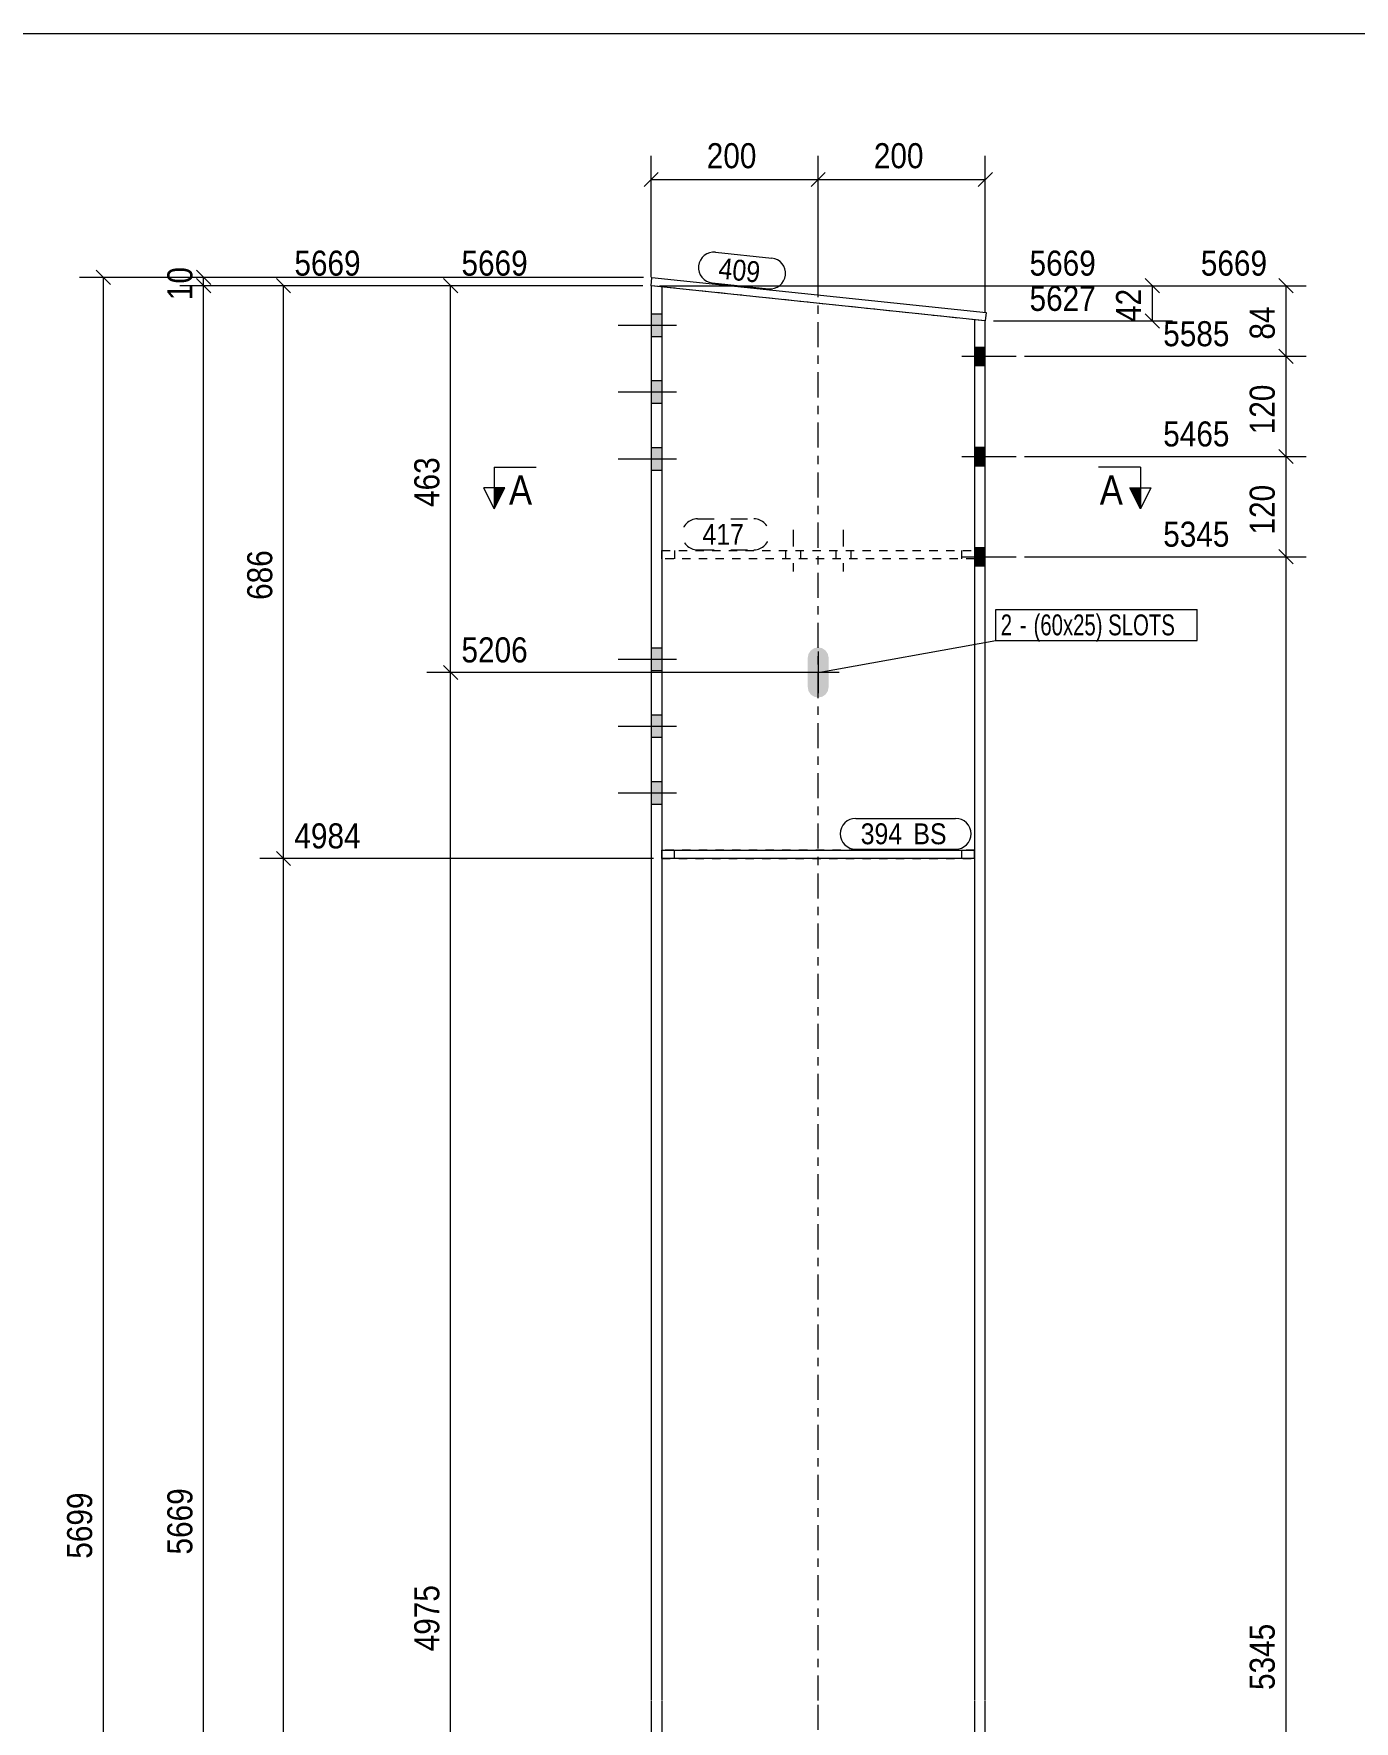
# Model space of a CAD drawing. Header units: millimetres. Extents: x 2 to 579, y 1 to 405.
# Drawn here: x 163.1 to 321.1, y 203 to 405 of the extents above; entities that cross this region are included whole.
import ezdxf

# ---------------------------------------------------------------- set-up
doc = ezdxf.new("R2010")
doc.units = ezdxf.units.MM
for name, pattern in [('XKITLINE00', [0]), ('XKITLINE01', [4, 1, -1, 1, -1]), ('XKITLINE02', [4, 2, -2]), ('XKITLINE03', [6, 3, -1, 1, -1])]:
    doc.linetypes.add(name, pattern=pattern)
for name, color, linetype, lineweight in [('Bolt', 3, 'Continuous', 0), ('BoltMark', 7, 'Continuous', 0), ('Dimensions', 7, 'Continuous', 0), ('DrawingSheet', 5, 'Continuous', 0), ('Part', 2, 'Continuous', 0), ('PartMark', 7, 'Continuous', 0), ('Section', 6, 'Continuous', 0)]:
    doc.layers.add(name, color=color, linetype=linetype, lineweight=lineweight)
doc.styles.add('ARIAL', font='ARIAL.TTF')
doc.styles.add('ARIAL_NARROW', font='ARIALN.TTF')

# ---------------------------------------------------------------- blocks, each defined once
blk = doc.blocks.new('*A2')
at = {"layer": 'Bolt'}
blk.add_hatch(color=3, dxfattribs=at).paths.add_polyline_path([(257.44, 325.63), (256.96, 325.54), (256.48, 325.63), (256.07, 325.9), (255.8, 326.31), (255.71, 326.79), (255.71, 330.29), (255.8, 330.76), (256.07, 331.17), (256.48, 331.44), (256.96, 331.54), (257.44, 331.44), (257.84, 331.17), (258.11, 330.76), (258.21, 330.29), (258.21, 326.79), (258.11, 326.31), (257.84, 325.9)], flags=17)
at = {"layer": 'Bolt', "color": 3, "linetype": 'XKITLINE00', "lineweight": 0}
for p, q in [((256.96, 331.04), (256.96, 326.04)), ((259.46, 328.54), (254.46, 328.54))]:
    blk.add_line(p, q, dxfattribs=at)
blk = doc.blocks.new('*A3')
at = {"layer": 'Bolt'}
for points in [[(276.96, 365.29), (275.66, 365.29), (275.66, 367.49), (276.96, 367.49)], [(276.96, 365.29), (275.66, 365.29), (275.66, 367.49), (276.96, 367.49)], [(276.96, 353.29), (275.66, 353.29), (275.66, 355.49), (276.96, 355.49)], [(276.96, 353.29), (275.66, 353.29), (275.66, 355.49), (276.96, 355.49)], [(276.96, 341.29), (275.66, 341.29), (275.66, 343.49), (276.96, 343.49)], [(276.96, 341.29), (275.66, 341.29), (275.66, 343.49), (276.96, 343.49)]]:
    blk.add_hatch(color=3, dxfattribs=at).paths.add_polyline_path(points, flags=17)
at = {"layer": 'Bolt', "color": 3, "linetype": 'XKITLINE00', "lineweight": 0}
for p, q in [((274.16, 366.39), (280.66, 366.39)), ((274.16, 366.39), (280.66, 366.39)), ((275.66, 367.49), (276.96, 367.49)), ((275.66, 367.49), (276.96, 367.49)), ((275.66, 365.29), (276.96, 365.29)), ((275.66, 365.29), (276.96, 365.29)), ((274.16, 354.39), (280.66, 354.39)), ((274.16, 354.39), (280.66, 354.39)), ((275.66, 355.49), (276.96, 355.49)), ((275.66, 355.49), (276.96, 355.49)), ((275.66, 353.29), (276.96, 353.29)), ((275.66, 353.29), (276.96, 353.29)), ((275.66, 343.49), (276.96, 343.49)), ((275.66, 343.49), (276.96, 343.49)), ((274.16, 342.39), (280.66, 342.39)), ((274.16, 342.39), (280.66, 342.39)), ((275.66, 341.29), (276.96, 341.29)), ((275.66, 341.29), (276.96, 341.29))]:
    blk.add_line(p, q, dxfattribs=at)
blk = doc.blocks.new('*A4')
at = {"layer": 'Bolt'}
for points in [[(238.26, 368.73), (236.96, 368.73), (236.96, 371.43), (238.26, 371.43)], [(238.26, 368.73), (236.96, 368.73), (236.96, 371.43), (238.26, 371.43)], [(238.26, 360.73), (236.96, 360.73), (236.96, 363.43), (238.26, 363.43)], [(238.26, 360.73), (236.96, 360.73), (236.96, 363.43), (238.26, 363.43)], [(238.26, 352.73), (236.96, 352.73), (236.96, 355.43), (238.26, 355.43)], [(238.26, 352.73), (236.96, 352.73), (236.96, 355.43), (238.26, 355.43)], [(238.26, 328.73), (236.96, 328.73), (236.96, 331.43), (238.26, 331.43)], [(238.26, 328.73), (236.96, 328.73), (236.96, 331.43), (238.26, 331.43)], [(238.26, 320.73), (236.96, 320.73), (236.96, 323.43), (238.26, 323.43)], [(238.26, 320.73), (236.96, 320.73), (236.96, 323.43), (238.26, 323.43)], [(238.26, 312.73), (236.96, 312.73), (236.96, 315.43), (238.26, 315.43)], [(238.26, 312.73), (236.96, 312.73), (236.96, 315.43), (238.26, 315.43)]]:
    blk.add_hatch(color=3, dxfattribs=at).paths.add_polyline_path(points, flags=17)
at = {"layer": 'Bolt', "color": 3, "linetype": 'XKITLINE00', "lineweight": 0}
for p, q in [((240.01, 370.08), (233.01, 370.08)), ((240.01, 370.08), (233.01, 370.08)), ((238.26, 371.43), (236.96, 371.43)), ((238.26, 371.43), (236.96, 371.43)), ((238.26, 368.73), (236.96, 368.73)), ((238.26, 368.73), (236.96, 368.73)), ((240.01, 362.08), (233.01, 362.08)), ((240.01, 362.08), (233.01, 362.08)), ((238.26, 363.43), (236.96, 363.43)), ((238.26, 363.43), (236.96, 363.43)), ((238.26, 360.73), (236.96, 360.73)), ((238.26, 360.73), (236.96, 360.73)), ((240.01, 354.08), (233.01, 354.08)), ((240.01, 354.08), (233.01, 354.08)), ((238.26, 355.43), (236.96, 355.43)), ((238.26, 355.43), (236.96, 355.43)), ((238.26, 352.73), (236.96, 352.73)), ((238.26, 352.73), (236.96, 352.73)), ((238.26, 331.43), (236.96, 331.43)), ((238.26, 331.43), (236.96, 331.43)), ((240.01, 330.08), (233.01, 330.08)), ((240.01, 330.08), (233.01, 330.08)), ((238.26, 328.73), (236.96, 328.73)), ((238.26, 328.73), (236.96, 328.73)), ((238.26, 323.43), (236.96, 323.43)), ((238.26, 323.43), (236.96, 323.43)), ((240.01, 322.08), (233.01, 322.08)), ((240.01, 322.08), (233.01, 322.08)), ((238.26, 320.73), (236.96, 320.73)), ((238.26, 320.73), (236.96, 320.73)), ((238.26, 315.43), (236.96, 315.43)), ((238.26, 315.43), (236.96, 315.43)), ((240.01, 314.08), (233.01, 314.08)), ((240.01, 314.08), (233.01, 314.08)), ((238.26, 312.73), (236.96, 312.73)), ((238.26, 312.73), (236.96, 312.73))]:
    blk.add_line(p, q, dxfattribs=at)
blk = doc.blocks.new('*A6')
at = {"layer": 'Bolt', "color": 3, "linetype": 'XKITLINE02', "lineweight": 0}
for p, q in [((253.96, 345.62), (253.96, 340.62)), ((253.96, 345.62), (253.96, 340.62)), ((259.96, 345.62), (259.96, 340.62)), ((259.96, 345.62), (259.96, 340.62)), ((253.06, 343.12), (253.06, 342.12)), ((253.06, 343.12), (253.06, 342.12)), ((254.86, 343.12), (254.86, 342.12)), ((254.86, 343.12), (254.86, 342.12)), ((259.06, 343.12), (259.06, 342.12)), ((259.06, 343.12), (259.06, 342.12)), ((260.86, 343.12), (260.86, 342.12)), ((260.86, 343.12), (260.86, 342.12))]:
    blk.add_line(p, q, dxfattribs=at)
blk = doc.blocks.new('*A7')
at = {"layer": 'Part', "color": 7, "linetype": 'XKITLINE03', "lineweight": 0}
for p, q in [((256.96, 205.47), (256.96, 382.73)), ((256.96, 69.95), (256.96, 205.37))]:
    blk.add_line(p, q, dxfattribs=at)
at = {"layer": 'Part', "color": 2, "linetype": 'XKITLINE00', "lineweight": 0}
for p, q in [((238.26, 374.7), (236.96, 374.84)), ((236.96, 374.84), (236.96, 205.47)), ((238.26, 374.7), (238.26, 205.47)), ((275.66, 370.76), (275.66, 205.47)), ((276.96, 370.62), (275.66, 370.76)), ((276.96, 205.47), (276.96, 370.62)), ((236.96, 205.37), (236.96, 79.95)), ((238.26, 205.37), (238.26, 79.95)), ((275.66, 205.37), (275.66, 79.95)), ((276.96, 79.95), (276.96, 205.37))]:
    blk.add_line(p, q, dxfattribs=at)
at = {"layer": 'Part', "color": 7, "linetype": 'XKITLINE01', "lineweight": 0}
blk.add_line((275.66, 370.76), (238.26, 374.7), dxfattribs=at)
blk = doc.blocks.new('*A8')
at = {"layer": 'Part', "color": 2, "linetype": 'XKITLINE00', "lineweight": 0}
for p, q in [((238.26, 307.27), (275.66, 307.27)), ((275.66, 306.27), (238.26, 306.27))]:
    blk.add_line(p, q, dxfattribs=at)
at = {"layer": 'Part', "color": 7, "linetype": 'XKITLINE01', "lineweight": 0}
for p, q in [((238.26, 306.27), (238.26, 307.27)), ((239.76, 306.27), (239.76, 307.27)), ((274.16, 306.27), (274.16, 307.27)), ((275.66, 306.27), (275.66, 307.27))]:
    blk.add_line(p, q, dxfattribs=at)
blk = doc.blocks.new('*A9')
at = {"layer": 'Part', "color": 7, "linetype": 'XKITLINE01', "lineweight": 0}
for p, q in [((275.66, 307.27), (238.26, 307.27)), ((238.26, 307.27), (238.26, 306.27)), ((239.76, 306.27), (239.76, 307.27)), ((274.16, 306.27), (274.16, 307.27)), ((275.66, 306.27), (275.66, 307.27)), ((238.26, 306.27), (275.66, 306.27))]:
    blk.add_line(p, q, dxfattribs=at)
blk = doc.blocks.new('*A10')
at = {"layer": 'Part', "color": 2, "linetype": 'XKITLINE00', "lineweight": 0}
for p, q in [((236.96, 374.84), (237.06, 375.83)), ((237.06, 375.83), (277.06, 371.61)), ((276.96, 370.62), (236.96, 374.84)), ((277.06, 371.61), (276.96, 370.62))]:
    blk.add_line(p, q, dxfattribs=at)
blk = doc.blocks.new('*A12')
at = {"layer": 'Part', "color": 7, "linetype": 'XKITLINE01', "lineweight": 0}
for p, q in [((238.26, 343.12), (275.66, 343.12)), ((238.26, 342.12), (238.26, 343.12)), ((275.66, 342.12), (238.26, 342.12)), ((239.76, 343.12), (239.76, 342.12)), ((274.16, 342.12), (274.16, 343.12)), ((275.66, 343.12), (275.66, 342.12))]:
    blk.add_line(p, q, dxfattribs=at)
blk = doc.blocks.new('*A28')
at = {"layer": 'DrawingSheet', "color": 5, "linetype": 'XKITLINE00', "lineweight": 0}
blk.add_line((579, 405), (5, 405), dxfattribs=at)
blk = doc.blocks.new('*A36')
at = {"layer": 'Dimensions', "color": 7, "linetype": 'XKITLINE00', "lineweight": 0}
for p, q in [((236.06, 375.83), (168.55, 375.83)), ((170.55, 376.68), (172.25, 374.98)), ((171.4, 77.95), (171.4, 375.83))]:
    blk.add_line(p, q, dxfattribs=at)
at = {"layer": 'Dimensions', "color": 3}
blk.add_point((171.4, 375.83), dxfattribs=at)
at = {"layer": 'Dimensions', "color": 3, "style": 'ARIAL', "width": 0.85}
blk.add_text('5699', height=3, rotation=90.0002, dxfattribs=at).set_placement((170.05, 222.44))
blk = doc.blocks.new('*A38')
at = {"layer": 'Dimensions', "color": 7, "linetype": 'XKITLINE00', "lineweight": 0}
for p, q in [((235.96, 374.84), (180.55, 374.84)), ((182.55, 375.69), (184.25, 373.99)), ((183.4, 79.95), (183.4, 374.84))]:
    blk.add_line(p, q, dxfattribs=at)
at = {"layer": 'Dimensions', "color": 3}
blk.add_point((183.4, 374.84), dxfattribs=at)
at = {"layer": 'Dimensions', "color": 3, "style": 'ARIAL', "width": 0.85}
blk.add_text('5669', height=3, rotation=90.0002, dxfattribs=at).set_placement((182.05, 222.94))
blk = doc.blocks.new('*A39')
at = {"layer": 'Dimensions', "color": 7, "linetype": 'XKITLINE00', "lineweight": 0}
for p, q in [((236.06, 375.83), (180.55, 375.83)), ((182.55, 376.68), (184.25, 374.98)), ((183.4, 374.84), (183.4, 375.83)), ((235.96, 374.84), (180.55, 374.84)), ((182.55, 375.69), (184.25, 373.99))]:
    blk.add_line(p, q, dxfattribs=at)
at = {"layer": 'Dimensions', "color": 3}
for p in [(183.4, 375.83), (183.4, 374.84)]:
    blk.add_point(p, dxfattribs=at)
at = {"layer": 'Dimensions', "color": 3, "style": 'ARIAL', "width": 0.85}
blk.add_text('10', height=3, rotation=90.0002, dxfattribs=at).set_placement((182.05, 373.11))
blk = doc.blocks.new('*A40')
at = {"layer": 'Dimensions', "color": 7, "linetype": 'XKITLINE00', "lineweight": 0}
for p, q in [((192.11, 307.12), (193.81, 305.43)), ((237.26, 306.27), (190.11, 306.27)), ((192.96, 79.95), (192.96, 306.27))]:
    blk.add_line(p, q, dxfattribs=at)
at = {"layer": 'Dimensions', "color": 3}
blk.add_point((192.96, 306.27), dxfattribs=at)
at = {"layer": 'Dimensions', "color": 3, "style": 'ARIAL', "width": 0.85}
blk.add_text('4984', height=3, dxfattribs=at).set_placement((194.26, 307.47))
blk = doc.blocks.new('*A41')
at = {"layer": 'Dimensions', "color": 7, "linetype": 'XKITLINE00', "lineweight": 0}
for p, q in [((235.96, 374.84), (190.11, 374.84)), ((192.11, 375.69), (193.81, 373.99)), ((192.96, 306.27), (192.96, 374.84)), ((192.11, 307.12), (193.81, 305.43)), ((237.26, 306.27), (190.11, 306.27))]:
    blk.add_line(p, q, dxfattribs=at)
at = {"layer": 'Dimensions', "color": 3}
for p in [(192.96, 374.84), (192.96, 306.27)]:
    blk.add_point(p, dxfattribs=at)
at = {"layer": 'Dimensions', "color": 3, "style": 'ARIAL', "width": 0.85}
blk.add_text('5669', height=3, dxfattribs=at).set_placement((194.26, 376.04))
blk.add_text('686', height=3, rotation=90.0002, dxfattribs=at).set_placement((191.61, 337.22))
blk = doc.blocks.new('*A43')
at = {"layer": 'Dimensions', "color": 7, "linetype": 'XKITLINE00', "lineweight": 0}
for p, q in [((212.11, 329.38), (213.81, 327.69)), ((255.96, 328.54), (210.11, 328.54)), ((212.96, 103.07), (212.96, 328.54))]:
    blk.add_line(p, q, dxfattribs=at)
at = {"layer": 'Dimensions', "color": 3}
blk.add_point((212.96, 328.54), dxfattribs=at)
at = {"layer": 'Dimensions', "color": 3, "style": 'ARIAL', "width": 0.85}
blk.add_text('5206', height=3, dxfattribs=at).set_placement((214.26, 329.74))
blk.add_text('4975', height=3, rotation=90.0002, dxfattribs=at).set_placement((211.61, 211.35))
blk = doc.blocks.new('*A44')
at = {"layer": 'Dimensions', "color": 7, "linetype": 'XKITLINE00', "lineweight": 0}
for p, q in [((235.96, 374.84), (210.11, 374.84)), ((212.11, 375.69), (213.81, 373.99)), ((212.96, 328.54), (212.96, 374.84)), ((212.11, 329.38), (213.81, 327.69)), ((255.96, 328.54), (210.11, 328.54))]:
    blk.add_line(p, q, dxfattribs=at)
at = {"layer": 'Dimensions', "color": 3}
for p in [(212.96, 374.84), (212.96, 328.54)]:
    blk.add_point(p, dxfattribs=at)
at = {"layer": 'Dimensions', "color": 3, "style": 'ARIAL', "width": 0.85}
blk.add_text('5669', height=3, dxfattribs=at).set_placement((214.26, 376.04))
blk.add_text('463', height=3, rotation=90.0002, dxfattribs=at).set_placement((211.61, 348.35))
blk = doc.blocks.new('*A45')
at = {"layer": 'Dimensions', "color": 7, "linetype": 'XKITLINE00', "lineweight": 0}
for p, q in [((281.66, 342.39), (315.36, 342.39)), ((312.11, 343.24), (313.81, 341.54)), ((312.96, 79.95), (312.96, 342.39))]:
    blk.add_line(p, q, dxfattribs=at)
at = {"layer": 'Dimensions', "color": 3}
blk.add_point((312.96, 342.39), dxfattribs=at)
at = {"layer": 'Dimensions', "color": 3, "style": 'ARIAL', "width": 0.85}
blk.add_text('5345', height=3, dxfattribs=at).set_placement((298.26, 343.59))
blk.add_text('5345', height=3, rotation=90.0002, dxfattribs=at).set_placement((311.61, 206.72))
blk = doc.blocks.new('*A46')
at = {"layer": 'Dimensions', "color": 7, "linetype": 'XKITLINE00', "lineweight": 0}
for p, q in [((281.66, 354.39), (315.36, 354.39)), ((312.11, 355.24), (313.81, 353.54)), ((312.96, 342.39), (312.96, 354.39)), ((281.66, 342.39), (315.36, 342.39)), ((312.11, 343.24), (313.81, 341.54))]:
    blk.add_line(p, q, dxfattribs=at)
at = {"layer": 'Dimensions', "color": 3}
for p in [(312.96, 354.39), (312.96, 342.39)]:
    blk.add_point(p, dxfattribs=at)
at = {"layer": 'Dimensions', "color": 3, "style": 'ARIAL', "width": 0.85}
blk.add_text('5465', height=3, dxfattribs=at).set_placement((298.26, 355.59))
blk.add_text('120', height=3, rotation=90.0002, dxfattribs=at).set_placement((311.61, 345.05))
blk = doc.blocks.new('*A47')
at = {"layer": 'Dimensions', "color": 7, "linetype": 'XKITLINE00', "lineweight": 0}
for p, q in [((281.66, 366.39), (315.36, 366.39)), ((312.11, 367.24), (313.81, 365.54)), ((312.96, 354.39), (312.96, 366.39)), ((281.66, 354.39), (315.36, 354.39)), ((312.11, 355.24), (313.81, 353.54))]:
    blk.add_line(p, q, dxfattribs=at)
at = {"layer": 'Dimensions', "color": 3}
for p in [(312.96, 366.39), (312.96, 354.39)]:
    blk.add_point(p, dxfattribs=at)
at = {"layer": 'Dimensions', "color": 3, "style": 'ARIAL', "width": 0.85}
blk.add_text('5585', height=3, dxfattribs=at).set_placement((298.26, 367.59))
blk.add_text('120', height=3, rotation=90.0002, dxfattribs=at).set_placement((311.61, 357.05))
blk = doc.blocks.new('*A48')
at = {"layer": 'Dimensions', "color": 7, "linetype": 'XKITLINE00', "lineweight": 0}
for p, q in [((237.96, 374.84), (315.36, 374.84)), ((312.11, 375.69), (313.81, 373.99)), ((312.96, 366.39), (312.96, 374.84)), ((281.66, 366.39), (315.36, 366.39)), ((312.11, 367.24), (313.81, 365.54))]:
    blk.add_line(p, q, dxfattribs=at)
at = {"layer": 'Dimensions', "color": 3}
for p in [(312.96, 374.84), (312.96, 366.39)]:
    blk.add_point(p, dxfattribs=at)
at = {"layer": 'Dimensions', "color": 3, "style": 'ARIAL', "width": 0.85}
blk.add_text('5669', height=3, dxfattribs=at).set_placement((302.76, 376.04))
blk.add_text('84', height=3, rotation=90.0002, dxfattribs=at).set_placement((311.61, 368.39))
blk = doc.blocks.new('*A51')
at = {"layer": 'Dimensions', "color": 7, "linetype": 'XKITLINE00', "lineweight": 0}
for p, q in [((237.96, 374.84), (299.36, 374.84)), ((296.11, 375.69), (297.81, 373.99)), ((296.96, 370.62), (296.96, 374.84)), ((277.96, 370.62), (299.36, 370.62)), ((296.11, 371.47), (297.81, 369.77))]:
    blk.add_line(p, q, dxfattribs=at)
at = {"layer": 'Dimensions', "color": 3}
for p in [(296.96, 374.84), (296.96, 370.62)]:
    blk.add_point(p, dxfattribs=at)
at = {"layer": 'Dimensions', "color": 3, "style": 'ARIAL', "width": 0.85}
for s, p in [('5669', (282.26, 376.04)), ('5627', (282.26, 371.82))]:
    blk.add_text(s, height=3, dxfattribs=at).set_placement(p)
blk.add_text('42', height=3, rotation=90.0002, dxfattribs=at).set_placement((295.61, 370.5))
blk = doc.blocks.new('*A52')
at = {"layer": 'Dimensions', "color": 7, "linetype": 'XKITLINE00', "lineweight": 0}
for p, q in [((236.96, 375.84), (236.96, 390.4)), ((256.96, 373.73), (256.96, 390.4)), ((237.81, 388.4), (236.11, 386.7)), ((257.81, 388.4), (256.11, 386.7)), ((236.96, 387.55), (256.96, 387.55))]:
    blk.add_line(p, q, dxfattribs=at)
at = {"layer": 'Dimensions', "color": 3}
for p in [(236.96, 387.55), (256.96, 387.55)]:
    blk.add_point(p, dxfattribs=at)
at = {"layer": 'Dimensions', "color": 3, "style": 'ARIAL', "width": 0.85}
blk.add_text('200', height=3, dxfattribs=at).set_placement((243.62, 388.9))
blk = doc.blocks.new('*A53')
at = {"layer": 'Dimensions', "color": 7, "linetype": 'XKITLINE00', "lineweight": 0}
for p, q in [((256.96, 373.73), (256.96, 390.4)), ((276.96, 371.62), (276.96, 390.4)), ((257.81, 388.4), (256.11, 386.7)), ((277.81, 388.4), (276.11, 386.7)), ((256.96, 387.55), (276.96, 387.55))]:
    blk.add_line(p, q, dxfattribs=at)
at = {"layer": 'Dimensions', "color": 3}
for p in [(256.96, 387.55), (276.96, 387.55)]:
    blk.add_point(p, dxfattribs=at)
at = {"layer": 'Dimensions', "color": 3, "style": 'ARIAL', "width": 0.85}
blk.add_text('200', height=3, dxfattribs=at).set_placement((263.62, 388.9))
blk = doc.blocks.new('*A54')
at = {"layer": 'BoltMark', "color": 7, "linetype": 'XKITLINE00', "lineweight": 0}
for p, q in [((278.21, 336.08), (302.33, 336.08)), ((278.21, 332.38), (278.21, 336.08)), ((302.33, 332.38), (302.33, 336.08)), ((256.96, 328.54), (278.21, 332.38)), ((278.21, 332.38), (302.33, 332.38))]:
    blk.add_line(p, q, dxfattribs=at)
at = {"layer": 'BoltMark', "color": 3, "style": 'ARIAL_NARROW', "width": 0.85}
for s, p in [('2', (278.81, 332.98)), ('(60x25) SLOTS', (282.74, 332.98)), ('-', (281.08, 332.98))]:
    blk.add_text(s, height=2.5, dxfattribs=at).set_placement(p)
blk = doc.blocks.new('*A55')
at = {"layer": 'PartMark', "color": 7, "linetype": 'XKITLINE02', "lineweight": 0}
for p, q in [((242.51, 346.92), (249.27, 346.92)), ((242.51, 343.22), (249.27, 343.22))]:
    blk.add_line(p, q, dxfattribs=at)
for centre, start, end in [((242.51, 345.07), 90, 270), ((249.27, 345.07), 270, 90)]:
    blk.add_arc(centre, 1.85, start, end, dxfattribs=at)
at = {"layer": 'PartMark', "color": 3, "style": 'ARIAL', "width": 0.85}
blk.add_text('417', height=2.5, dxfattribs=at).set_placement((243.11, 343.82))
blk = doc.blocks.new('*A57')
at = {"layer": 'PartMark', "color": 7, "linetype": 'XKITLINE00', "lineweight": 0}
for p, q in [((244.67, 378.85), (251.4, 378.14)), ((244.28, 375.17), (251.01, 374.46))]:
    blk.add_line(p, q, dxfattribs=at)
for centre, start, end in [((244.48, 377.01), 83.9789, 263.9789), ((251.2, 376.3), 263.9789, 83.9789)]:
    blk.add_arc(centre, 1.85, start, end, dxfattribs=at)
at = {"layer": 'PartMark', "color": 3, "style": 'ARIAL', "width": 0.85}
blk.add_text('409', height=2.5, rotation=-6.0218, dxfattribs=at).set_placement((244.94, 375.71))
blk = doc.blocks.new('*A59')
at = {"layer": 'PartMark', "color": 7, "linetype": 'XKITLINE00', "lineweight": 0}
for p, q in [((261.45, 311.07), (273.41, 311.07)), ((261.45, 307.37), (273.41, 307.37))]:
    blk.add_line(p, q, dxfattribs=at)
for centre, start, end in [((261.45, 309.22), 90, 270), ((273.41, 309.22), 270, 90)]:
    blk.add_arc(centre, 1.85, start, end, dxfattribs=at)
at = {"layer": 'PartMark', "color": 3, "style": 'ARIAL', "width": 0.85}
for s, p in [('394', (262.05, 307.97)), ('BS', (268.36, 307.97))]:
    blk.add_text(s, height=2.5, dxfattribs=at).set_placement(p)
blk = doc.blocks.new('*A60')
at = {"layer": 'Section'}
for points in [[(219.44, 350.62), (218.19, 348.12), (218.19, 350.62)], [(295.52, 350.62), (295.52, 348.12), (294.27, 350.62)]]:
    blk.add_hatch(color=3, dxfattribs=at).paths.add_polyline_path(points, flags=17)
at = {"layer": 'Section', "color": 1, "linetype": 'XKITLINE00', "lineweight": 0}
for p, q in [((218.19, 353.12), (223.19, 353.12)), ((218.19, 353.12), (218.19, 348.12)), ((295.52, 353.12), (290.52, 353.12)), ((295.52, 353.12), (295.52, 348.12))]:
    blk.add_line(p, q, dxfattribs=at)
at = {"layer": 'Section', "color": 3, "linetype": 'XKITLINE00', "lineweight": 0}
for p, q in [((218.19, 348.12), (216.94, 350.62)), ((219.44, 350.62), (216.94, 350.62)), ((218.19, 348.12), (219.44, 350.62)), ((294.27, 350.62), (296.77, 350.62)), ((295.52, 348.12), (294.27, 350.62)), ((296.77, 350.62), (295.52, 348.12))]:
    blk.add_line(p, q, dxfattribs=at)
at = {"layer": 'Section', "color": 7, "style": 'ARIAL', "width": 0.85}
for p in [(219.94, 348.62), (290.66, 348.62)]:
    blk.add_text('A', height=3.5, dxfattribs=at).set_placement(p)

msp = doc.modelspace()

# ---------------------------------------------------------------- block references
at = {"lineweight": 0}
for name in ['*A28', '*A52', '*A53', '*A41', '*A44', '*A48', '*A51', '*A57', '*A36', '*A39', '*A10', '*A38', '*A4', '*A47', '*A3', '*A46', '*A60', '*A55', '*A6', '*A45', '*A12', '*A54', '*A43', '*A2', '*A40', '*A59', '*A8', '*A9']:
    msp.add_blockref(name, (0, 0), dxfattribs=at)
at = {"layer": 'Part', "lineweight": 0}
msp.add_blockref('*A7', (0, 0), dxfattribs=at)

doc.saveas('drawing.dxf')
